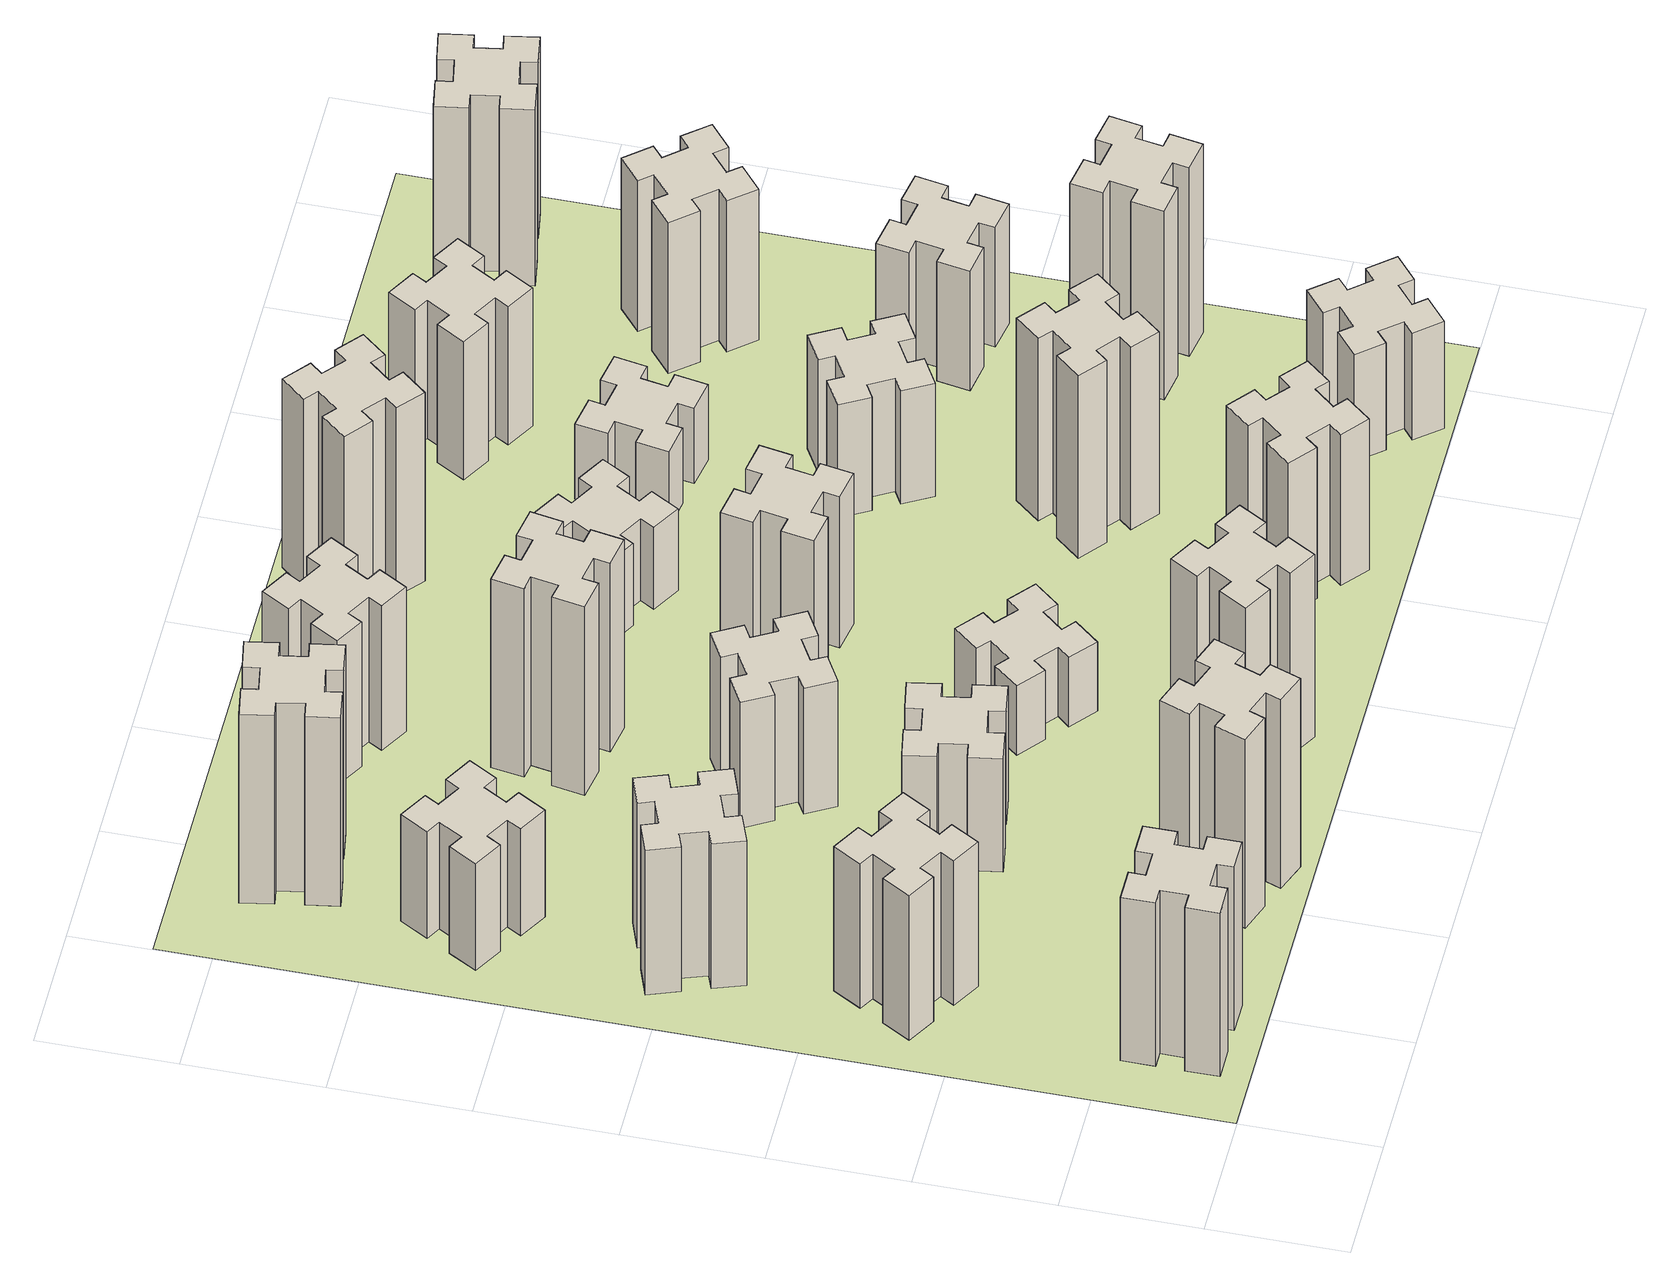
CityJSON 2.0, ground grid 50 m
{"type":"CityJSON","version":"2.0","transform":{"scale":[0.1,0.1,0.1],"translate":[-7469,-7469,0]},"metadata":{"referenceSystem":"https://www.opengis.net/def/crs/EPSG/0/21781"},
"CityObjects":{
"building1":{"type":"Building","attributes":{"class":"1000","function":"1000","usage":"1000","yearOfConstruction":2016,"roofType":"1000","measuredHeight":78,"storeysAboveGround":30,"storeysBelowGround":0},"geometry":[{"type":"Solid","lod":"1","boundaries":[[[[0,1,2,3,4,5,6,7,8,9,10,11,12,13,14,15,16,17,18,19]],[[17,16,20,21]],[[16,15,22,20]],[[15,14,23,22]],[[14,13,24,23]],[[13,12,25,24]],[[12,11,26,25]],[[11,10,27,26]],[[10,9,28,27]],[[9,8,29,28]],[[8,7,30,29]],[[7,6,31,30]],[[6,5,32,31]],[[5,4,33,32]],[[4,3,34,33]],[[3,2,35,34]],[[2,1,36,35]],[[1,0,37,36]],[[0,19,38,37]],[[19,18,39,38]],[[18,17,21,39]],[[24,25,26,27,28,29,30,31,32,33,34,35,36,37,38,39,21,20,22,23]]]]}]},
"building2":{"type":"Building","attributes":{"class":"1000","function":"1000","usage":"1000","yearOfConstruction":2016,"roofType":"1000","measuredHeight":69,"storeysAboveGround":30,"storeysBelowGround":0},"geometry":[{"type":"Solid","lod":"1","boundaries":[[[[40,41,42,43,44,45,46,47,48,49,50,51,52,53,54,55,56,57,58,59]],[[57,56,60,61]],[[56,55,62,60]],[[55,54,63,62]],[[54,53,64,63]],[[53,52,65,64]],[[52,51,66,65]],[[51,50,67,66]],[[50,49,68,67]],[[49,48,69,68]],[[48,47,70,69]],[[47,46,71,70]],[[46,45,72,71]],[[45,44,73,72]],[[44,43,74,73]],[[43,42,75,74]],[[42,41,76,75]],[[41,40,77,76]],[[40,59,78,77]],[[59,58,79,78]],[[58,57,61,79]],[[64,65,66,67,68,69,70,71,72,73,74,75,76,77,78,79,61,60,62,63]]]]}]},
"building3":{"type":"Building","attributes":{"class":"1000","function":"1000","usage":"1000","yearOfConstruction":2016,"roofType":"1000","measuredHeight":69,"storeysAboveGround":30,"storeysBelowGround":0},"geometry":[{"type":"Solid","lod":"1","boundaries":[[[[80,81,82,83,84,85,86,87,88,89,90,91,92,93,94,95,96,97,98,99]],[[97,96,100,101]],[[96,95,102,100]],[[95,94,103,102]],[[94,93,104,103]],[[93,92,105,104]],[[92,91,106,105]],[[91,90,107,106]],[[90,89,108,107]],[[89,88,109,108]],[[88,87,110,109]],[[87,86,111,110]],[[86,85,112,111]],[[85,84,113,112]],[[84,83,114,113]],[[83,82,115,114]],[[82,81,116,115]],[[81,80,117,116]],[[80,99,118,117]],[[99,98,119,118]],[[98,97,101,119]],[[104,105,106,107,108,109,110,111,112,113,114,115,116,117,118,119,101,100,102,103]]]]}]},
"building4":{"type":"Building","attributes":{"class":"1000","function":"1000","usage":"1000","yearOfConstruction":2016,"roofType":"1000","measuredHeight":51,"storeysAboveGround":30,"storeysBelowGround":0},"geometry":[{"type":"Solid","lod":"1","boundaries":[[[[120,121,122,123,124,125,126,127,128,129,130,131,132,133,134,135,136,137,138,139]],[[137,136,140,141]],[[136,135,142,140]],[[135,134,143,142]],[[134,133,144,143]],[[133,132,145,144]],[[132,131,146,145]],[[131,130,147,146]],[[130,129,148,147]],[[129,128,149,148]],[[128,127,150,149]],[[127,126,151,150]],[[126,125,152,151]],[[125,124,153,152]],[[124,123,154,153]],[[123,122,155,154]],[[122,121,156,155]],[[121,120,157,156]],[[120,139,158,157]],[[139,138,159,158]],[[138,137,141,159]],[[144,145,146,147,148,149,150,151,152,153,154,155,156,157,158,159,141,140,142,143]]]]}]},
"building5":{"type":"Building","attributes":{"class":"1000","function":"1000","usage":"1000","yearOfConstruction":2016,"roofType":"1000","measuredHeight":90,"storeysAboveGround":30,"storeysBelowGround":0},"geometry":[{"type":"Solid","lod":"1","boundaries":[[[[160,161,162,163,164,165,166,167,168,169,170,171,172,173,174,175,176,177,178,179]],[[177,176,180,181]],[[176,175,182,180]],[[175,174,183,182]],[[174,173,184,183]],[[173,172,185,184]],[[172,171,186,185]],[[171,170,187,186]],[[170,169,188,187]],[[169,168,189,188]],[[168,167,190,189]],[[167,166,191,190]],[[166,165,192,191]],[[165,164,193,192]],[[164,163,194,193]],[[163,162,195,194]],[[162,161,196,195]],[[161,160,197,196]],[[160,179,198,197]],[[179,178,199,198]],[[178,177,181,199]],[[184,185,186,187,188,189,190,191,192,193,194,195,196,197,198,199,181,180,182,183]]]]}]},
"building6":{"type":"Building","attributes":{"class":"1000","function":"1000","usage":"1000","yearOfConstruction":2016,"roofType":"1000","measuredHeight":90,"storeysAboveGround":30,"storeysBelowGround":0},"geometry":[{"type":"Solid","lod":"1","boundaries":[[[[200,201,202,203,204,205,206,207,208,209,210,211,212,213,214,215,216,217,218,219]],[[217,216,220,221]],[[216,215,222,220]],[[215,214,223,222]],[[214,213,224,223]],[[213,212,225,224]],[[212,211,226,225]],[[211,210,227,226]],[[210,209,228,227]],[[209,208,229,228]],[[208,207,230,229]],[[207,206,231,230]],[[206,205,232,231]],[[205,204,233,232]],[[204,203,234,233]],[[203,202,235,234]],[[202,201,236,235]],[[201,200,237,236]],[[200,219,238,237]],[[219,218,239,238]],[[218,217,221,239]],[[224,225,226,227,228,229,230,231,232,233,234,235,236,237,238,239,221,220,222,223]]]]}]},
"building7":{"type":"Building","attributes":{"class":"1000","function":"1000","usage":"1000","yearOfConstruction":2016,"roofType":"1000","measuredHeight":54,"storeysAboveGround":30,"storeysBelowGround":0},"geometry":[{"type":"Solid","lod":"1","boundaries":[[[[240,241,242,243,244,245,246,247,248,249,250,251,252,253,254,255,256,257,258,259]],[[257,256,260,261]],[[256,255,262,260]],[[255,254,263,262]],[[254,253,264,263]],[[253,252,265,264]],[[252,251,266,265]],[[251,250,267,266]],[[250,249,268,267]],[[249,248,269,268]],[[248,247,270,269]],[[247,246,271,270]],[[246,245,272,271]],[[245,244,273,272]],[[244,243,274,273]],[[243,242,275,274]],[[242,241,276,275]],[[241,240,277,276]],[[240,259,278,277]],[[259,258,279,278]],[[258,257,261,279]],[[264,265,266,267,268,269,270,271,272,273,274,275,276,277,278,279,261,260,262,263]]]]}]},
"building8":{"type":"Building","attributes":{"class":"1000","function":"1000","usage":"1000","yearOfConstruction":2016,"roofType":"1000","measuredHeight":60,"storeysAboveGround":30,"storeysBelowGround":0},"geometry":[{"type":"Solid","lod":"1","boundaries":[[[[280,281,282,283,284,285,286,287,288,289,290,291,292,293,294,295,296,297,298,299]],[[297,296,300,301]],[[296,295,302,300]],[[295,294,303,302]],[[294,293,304,303]],[[293,292,305,304]],[[292,291,306,305]],[[291,290,307,306]],[[290,289,308,307]],[[289,288,309,308]],[[288,287,310,309]],[[287,286,311,310]],[[286,285,312,311]],[[285,284,313,312]],[[284,283,314,313]],[[283,282,315,314]],[[282,281,316,315]],[[281,280,317,316]],[[280,299,318,317]],[[299,298,319,318]],[[298,297,301,319]],[[304,305,306,307,308,309,310,311,312,313,314,315,316,317,318,319,301,300,302,303]]]]}]},
"building9":{"type":"Building","attributes":{"class":"1000","function":"1000","usage":"1000","yearOfConstruction":2016,"roofType":"1000","measuredHeight":87,"storeysAboveGround":30,"storeysBelowGround":0},"geometry":[{"type":"Solid","lod":"1","boundaries":[[[[320,321,322,323,324,325,326,327,328,329,330,331,332,333,334,335,336,337,338,339]],[[337,336,340,341]],[[336,335,342,340]],[[335,334,343,342]],[[334,333,344,343]],[[333,332,345,344]],[[332,331,346,345]],[[331,330,347,346]],[[330,329,348,347]],[[329,328,349,348]],[[328,327,350,349]],[[327,326,351,350]],[[326,325,352,351]],[[325,324,353,352]],[[324,323,354,353]],[[323,322,355,354]],[[322,321,356,355]],[[321,320,357,356]],[[320,339,358,357]],[[339,338,359,358]],[[338,337,341,359]],[[344,345,346,347,348,349,350,351,352,353,354,355,356,357,358,359,341,340,342,343]]]]}]},
"building10":{"type":"Building","attributes":{"class":"1000","function":"1000","usage":"1000","yearOfConstruction":2016,"roofType":"1000","measuredHeight":90,"storeysAboveGround":30,"storeysBelowGround":0},"geometry":[{"type":"Solid","lod":"1","boundaries":[[[[360,361,362,363,364,365,366,367,368,369,370,371,372,373,374,375,376,377,378,379]],[[377,376,380,381]],[[376,375,382,380]],[[375,374,383,382]],[[374,373,384,383]],[[373,372,385,384]],[[372,371,386,385]],[[371,370,387,386]],[[370,369,388,387]],[[369,368,389,388]],[[368,367,390,389]],[[367,366,391,390]],[[366,365,392,391]],[[365,364,393,392]],[[364,363,394,393]],[[363,362,395,394]],[[362,361,396,395]],[[361,360,397,396]],[[360,379,398,397]],[[379,378,399,398]],[[378,377,381,399]],[[384,385,386,387,388,389,390,391,392,393,394,395,396,397,398,399,381,380,382,383]]]]}]},
"building11":{"type":"Building","attributes":{"class":"1000","function":"1000","usage":"1000","yearOfConstruction":2016,"roofType":"1000","measuredHeight":33,"storeysAboveGround":30,"storeysBelowGround":0},"geometry":[{"type":"Solid","lod":"1","boundaries":[[[[400,401,402,403,404,405,406,407,408,409,410,411,412,413,414,415,416,417,418,419]],[[417,416,420,421]],[[416,415,422,420]],[[415,414,423,422]],[[414,413,424,423]],[[413,412,425,424]],[[412,411,426,425]],[[411,410,427,426]],[[410,409,428,427]],[[409,408,429,428]],[[408,407,430,429]],[[407,406,431,430]],[[406,405,432,431]],[[405,404,433,432]],[[404,403,434,433]],[[403,402,435,434]],[[402,401,436,435]],[[401,400,437,436]],[[400,419,438,437]],[[419,418,439,438]],[[418,417,421,439]],[[424,425,426,427,428,429,430,431,432,433,434,435,436,437,438,439,421,420,422,423]]]]}]},
"building12":{"type":"Building","attributes":{"class":"1000","function":"1000","usage":"1000","yearOfConstruction":2016,"roofType":"1000","measuredHeight":69,"storeysAboveGround":30,"storeysBelowGround":0},"geometry":[{"type":"Solid","lod":"1","boundaries":[[[[440,441,442,443,444,445,446,447,448,449,450,451,452,453,454,455,456,457,458,459]],[[457,456,460,461]],[[456,455,462,460]],[[455,454,463,462]],[[454,453,464,463]],[[453,452,465,464]],[[452,451,466,465]],[[451,450,467,466]],[[450,449,468,467]],[[449,448,469,468]],[[448,447,470,469]],[[447,446,471,470]],[[446,445,472,471]],[[445,444,473,472]],[[444,443,474,473]],[[443,442,475,474]],[[442,441,476,475]],[[441,440,477,476]],[[440,459,478,477]],[[459,458,479,478]],[[458,457,461,479]],[[464,465,466,467,468,469,470,471,472,473,474,475,476,477,478,479,461,460,462,463]]]]}]},
"building13":{"type":"Building","attributes":{"class":"1000","function":"1000","usage":"1000","yearOfConstruction":2016,"roofType":"1000","measuredHeight":72,"storeysAboveGround":30,"storeysBelowGround":0},"geometry":[{"type":"Solid","lod":"1","boundaries":[[[[480,481,482,483,484,485,486,487,488,489,490,491,492,493,494,495,496,497,498,499]],[[497,496,500,501]],[[496,495,502,500]],[[495,494,503,502]],[[494,493,504,503]],[[493,492,505,504]],[[492,491,506,505]],[[491,490,507,506]],[[490,489,508,507]],[[489,488,509,508]],[[488,487,510,509]],[[487,486,511,510]],[[486,485,512,511]],[[485,484,513,512]],[[484,483,514,513]],[[483,482,515,514]],[[482,481,516,515]],[[481,480,517,516]],[[480,499,518,517]],[[499,498,519,518]],[[498,497,501,519]],[[504,505,506,507,508,509,510,511,512,513,514,515,516,517,518,519,501,500,502,503]]]]}]},
"building14":{"type":"Building","attributes":{"class":"1000","function":"1000","usage":"1000","yearOfConstruction":2016,"roofType":"1000","measuredHeight":72,"storeysAboveGround":30,"storeysBelowGround":0},"geometry":[{"type":"Solid","lod":"1","boundaries":[[[[520,521,522,523,524,525,526,527,528,529,530,531,532,533,534,535,536,537,538,539]],[[537,536,540,541]],[[536,535,542,540]],[[535,534,543,542]],[[534,533,544,543]],[[533,532,545,544]],[[532,531,546,545]],[[531,530,547,546]],[[530,529,548,547]],[[529,528,549,548]],[[528,527,550,549]],[[527,526,551,550]],[[526,525,552,551]],[[525,524,553,552]],[[524,523,554,553]],[[523,522,555,554]],[[522,521,556,555]],[[521,520,557,556]],[[520,539,558,557]],[[539,538,559,558]],[[538,537,541,559]],[[544,545,546,547,548,549,550,551,552,553,554,555,556,557,558,559,541,540,542,543]]]]}]},
"building15":{"type":"Building","attributes":{"class":"1000","function":"1000","usage":"1000","yearOfConstruction":2016,"roofType":"1000","measuredHeight":39,"storeysAboveGround":30,"storeysBelowGround":0},"geometry":[{"type":"Solid","lod":"1","boundaries":[[[[560,561,562,563,564,565,566,567,568,569,570,571,572,573,574,575,576,577,578,579]],[[577,576,580,581]],[[576,575,582,580]],[[575,574,583,582]],[[574,573,584,583]],[[573,572,585,584]],[[572,571,586,585]],[[571,570,587,586]],[[570,569,588,587]],[[569,568,589,588]],[[568,567,590,589]],[[567,566,591,590]],[[566,565,592,591]],[[565,564,593,592]],[[564,563,594,593]],[[563,562,595,594]],[[562,561,596,595]],[[561,560,597,596]],[[560,579,598,597]],[[579,578,599,598]],[[578,577,581,599]],[[584,585,586,587,588,589,590,591,592,593,594,595,596,597,598,599,581,580,582,583]]]]}]},
"building16":{"type":"Building","attributes":{"class":"1000","function":"1000","usage":"1000","yearOfConstruction":2016,"roofType":"1000","measuredHeight":90,"storeysAboveGround":30,"storeysBelowGround":0},"geometry":[{"type":"Solid","lod":"1","boundaries":[[[[600,601,602,603,604,605,606,607,608,609,610,611,612,613,614,615,616,617,618,619]],[[617,616,620,621]],[[616,615,622,620]],[[615,614,623,622]],[[614,613,624,623]],[[613,612,625,624]],[[612,611,626,625]],[[611,610,627,626]],[[610,609,628,627]],[[609,608,629,628]],[[608,607,630,629]],[[607,606,631,630]],[[606,605,632,631]],[[605,604,633,632]],[[604,603,634,633]],[[603,602,635,634]],[[602,601,636,635]],[[601,600,637,636]],[[600,619,638,637]],[[619,618,639,638]],[[618,617,621,639]],[[624,625,626,627,628,629,630,631,632,633,634,635,636,637,638,639,621,620,622,623]]]]}]},
"building17":{"type":"Building","attributes":{"class":"1000","function":"1000","usage":"1000","yearOfConstruction":2016,"roofType":"1000","measuredHeight":87,"storeysAboveGround":30,"storeysBelowGround":0},"geometry":[{"type":"Solid","lod":"1","boundaries":[[[[640,641,642,643,644,645,646,647,648,649,650,651,652,653,654,655,656,657,658,659]],[[657,656,660,661]],[[656,655,662,660]],[[655,654,663,662]],[[654,653,664,663]],[[653,652,665,664]],[[652,651,666,665]],[[651,650,667,666]],[[650,649,668,667]],[[649,648,669,668]],[[648,647,670,669]],[[647,646,671,670]],[[646,645,672,671]],[[645,644,673,672]],[[644,643,674,673]],[[643,642,675,674]],[[642,641,676,675]],[[641,640,677,676]],[[640,659,678,677]],[[659,658,679,678]],[[658,657,661,679]],[[664,665,666,667,668,669,670,671,672,673,674,675,676,677,678,679,661,660,662,663]]]]}]},
"building18":{"type":"Building","attributes":{"class":"1000","function":"1000","usage":"1000","yearOfConstruction":2016,"roofType":"1000","measuredHeight":54,"storeysAboveGround":30,"storeysBelowGround":0},"geometry":[{"type":"Solid","lod":"1","boundaries":[[[[680,681,682,683,684,685,686,687,688,689,690,691,692,693,694,695,696,697,698,699]],[[697,696,700,701]],[[696,695,702,700]],[[695,694,703,702]],[[694,693,704,703]],[[693,692,705,704]],[[692,691,706,705]],[[691,690,707,706]],[[690,689,708,707]],[[689,688,709,708]],[[688,687,710,709]],[[687,686,711,710]],[[686,685,712,711]],[[685,684,713,712]],[[684,683,714,713]],[[683,682,715,714]],[[682,681,716,715]],[[681,680,717,716]],[[680,699,718,717]],[[699,698,719,718]],[[698,697,701,719]],[[704,705,706,707,708,709,710,711,712,713,714,715,716,717,718,719,701,700,702,703]]]]}]},
"building19":{"type":"Building","attributes":{"class":"1000","function":"1000","usage":"1000","yearOfConstruction":2016,"roofType":"1000","measuredHeight":36,"storeysAboveGround":30,"storeysBelowGround":0},"geometry":[{"type":"Solid","lod":"1","boundaries":[[[[720,721,722,723,724,725,726,727,728,729,730,731,732,733,734,735,736,737,738,739]],[[737,736,740,741]],[[736,735,742,740]],[[735,734,743,742]],[[734,733,744,743]],[[733,732,745,744]],[[732,731,746,745]],[[731,730,747,746]],[[730,729,748,747]],[[729,728,749,748]],[[728,727,750,749]],[[727,726,751,750]],[[726,725,752,751]],[[725,724,753,752]],[[724,723,754,753]],[[723,722,755,754]],[[722,721,756,755]],[[721,720,757,756]],[[720,739,758,757]],[[739,738,759,758]],[[738,737,741,759]],[[744,745,746,747,748,749,750,751,752,753,754,755,756,757,758,759,741,740,742,743]]]]}]},
"building20":{"type":"Building","attributes":{"class":"1000","function":"1000","usage":"1000","yearOfConstruction":2016,"roofType":"1000","measuredHeight":51,"storeysAboveGround":30,"storeysBelowGround":0},"geometry":[{"type":"Solid","lod":"1","boundaries":[[[[760,761,762,763,764,765,766,767,768,769,770,771,772,773,774,775,776,777,778,779]],[[777,776,780,781]],[[776,775,782,780]],[[775,774,783,782]],[[774,773,784,783]],[[773,772,785,784]],[[772,771,786,785]],[[771,770,787,786]],[[770,769,788,787]],[[769,768,789,788]],[[768,767,790,789]],[[767,766,791,790]],[[766,765,792,791]],[[765,764,793,792]],[[764,763,794,793]],[[763,762,795,794]],[[762,761,796,795]],[[761,760,797,796]],[[760,779,798,797]],[[779,778,799,798]],[[778,777,781,799]],[[784,785,786,787,788,789,790,791,792,793,794,795,796,797,798,799,781,780,782,783]]]]}]},
"building21":{"type":"Building","attributes":{"class":"1000","function":"1000","usage":"1000","yearOfConstruction":2016,"roofType":"1000","measuredHeight":66,"storeysAboveGround":30,"storeysBelowGround":0},"geometry":[{"type":"Solid","lod":"1","boundaries":[[[[800,801,802,803,804,805,806,807,808,809,810,811,812,813,814,815,816,817,818,819]],[[817,816,820,821]],[[816,815,822,820]],[[815,814,823,822]],[[814,813,824,823]],[[813,812,825,824]],[[812,811,826,825]],[[811,810,827,826]],[[810,809,828,827]],[[809,808,829,828]],[[808,807,830,829]],[[807,806,831,830]],[[806,805,832,831]],[[805,804,833,832]],[[804,803,834,833]],[[803,802,835,834]],[[802,801,836,835]],[[801,800,837,836]],[[800,819,838,837]],[[819,818,839,838]],[[818,817,821,839]],[[824,825,826,827,828,829,830,831,832,833,834,835,836,837,838,839,821,820,822,823]]]]}]},
"building22":{"type":"Building","attributes":{"class":"1000","function":"1000","usage":"1000","yearOfConstruction":2016,"roofType":"1000","measuredHeight":90,"storeysAboveGround":30,"storeysBelowGround":0},"geometry":[{"type":"Solid","lod":"1","boundaries":[[[[840,841,842,843,844,845,846,847,848,849,850,851,852,853,854,855,856,857,858,859]],[[857,856,860,861]],[[856,855,862,860]],[[855,854,863,862]],[[854,853,864,863]],[[853,852,865,864]],[[852,851,866,865]],[[851,850,867,866]],[[850,849,868,867]],[[849,848,869,868]],[[848,847,870,869]],[[847,846,871,870]],[[846,845,872,871]],[[845,844,873,872]],[[844,843,874,873]],[[843,842,875,874]],[[842,841,876,875]],[[841,840,877,876]],[[840,859,878,877]],[[859,858,879,878]],[[858,857,861,879]],[[864,865,866,867,868,869,870,871,872,873,874,875,876,877,878,879,861,860,862,863]]]]}]},
"building23":{"type":"Building","attributes":{"class":"1000","function":"1000","usage":"1000","yearOfConstruction":2016,"roofType":"1000","measuredHeight":57,"storeysAboveGround":30,"storeysBelowGround":0},"geometry":[{"type":"Solid","lod":"1","boundaries":[[[[880,881,882,883,884,885,886,887,888,889,890,891,892,893,894,895,896,897,898,899]],[[897,896,900,901]],[[896,895,902,900]],[[895,894,903,902]],[[894,893,904,903]],[[893,892,905,904]],[[892,891,906,905]],[[891,890,907,906]],[[890,889,908,907]],[[889,888,909,908]],[[888,887,910,909]],[[887,886,911,910]],[[886,885,912,911]],[[885,884,913,912]],[[884,883,914,913]],[[883,882,915,914]],[[882,881,916,915]],[[881,880,917,916]],[[880,899,918,917]],[[899,898,919,918]],[[898,897,901,919]],[[904,905,906,907,908,909,910,911,912,913,914,915,916,917,918,919,901,900,902,903]]]]}]},
"building24":{"type":"Building","attributes":{"class":"1000","function":"1000","usage":"1000","yearOfConstruction":2016,"roofType":"1000","measuredHeight":72,"storeysAboveGround":30,"storeysBelowGround":0},"geometry":[{"type":"Solid","lod":"1","boundaries":[[[[920,921,922,923,924,925,926,927,928,929,930,931,932,933,934,935,936,937,938,939]],[[937,936,940,941]],[[936,935,942,940]],[[935,934,943,942]],[[934,933,944,943]],[[933,932,945,944]],[[932,931,946,945]],[[931,930,947,946]],[[930,929,948,947]],[[929,928,949,948]],[[928,927,950,949]],[[927,926,951,950]],[[926,925,952,951]],[[925,924,953,952]],[[924,923,954,953]],[[923,922,955,954]],[[922,921,956,955]],[[921,920,957,956]],[[920,939,958,957]],[[939,938,959,958]],[[938,937,941,959]],[[944,945,946,947,948,949,950,951,952,953,954,955,956,957,958,959,941,940,942,943]]]]}]},
"building25":{"type":"Building","attributes":{"class":"1000","function":"1000","usage":"1000","yearOfConstruction":2016,"roofType":"1000","measuredHeight":84,"storeysAboveGround":30,"storeysBelowGround":0},"geometry":[{"type":"Solid","lod":"1","boundaries":[[[[960,961,962,963,964,965,966,967,968,969,970,971,972,973,974,975,976,977,978,979]],[[977,976,980,981]],[[976,975,982,980]],[[975,974,983,982]],[[974,973,984,983]],[[973,972,985,984]],[[972,971,986,985]],[[971,970,987,986]],[[970,969,988,987]],[[969,968,989,988]],[[968,967,990,989]],[[967,966,991,990]],[[966,965,992,991]],[[965,964,993,992]],[[964,963,994,993]],[[963,962,995,994]],[[962,961,996,995]],[[961,960,997,996]],[[960,979,998,997]],[[979,978,999,998]],[[978,977,981,999]],[[984,985,986,987,988,989,990,991,992,993,994,995,996,997,998,999,981,980,982,983]]]]}]},
"landuse1":{"type":"LandUse","attributes":{"name":"plot1","function":"1010"},"geometry":[{"type":"MultiSurface","lod":"1","boundaries":[[[1000,1001,1002,1003]]]}]}
},
"vertices":[
[265,325,0],[265,225,0],[205,225,0],[205,105,0],[325,105,0],[325,165,0],[425,165,0],[425,105,0],[545,105,0],[545,225,0],[485,225,0],[485,325,0],[545,325,0],[545,445,0],[425,445,0],[425,385,0],[325,385,0],[325,445,0],[205,445,0],[205,325,0],[325,385,780],[325,445,780],[425,385,780],[425,445,780],[545,445,780],[545,325,780],[485,325,780],[485,225,780],[545,225,780],[545,105,780],[425,105,780],[425,165,780],[325,165,780],[325,105,780],[205,105,780],[205,225,780],[265,225,780],[265,325,780],[205,325,780],[205,445,780],
[305,1314,0],[255,1227,0],[203,1257,0],[143,1153,0],[247,1093,0],[277,1145,0],[364,1095,0],[334,1043,0],[438,983,0],[498,1087,0],[446,1117,0],[496,1204,0],[548,1174,0],[608,1278,0],[504,1338,0],[474,1286,0],[387,1336,0],[417,1388,0],[313,1448,0],[253,1344,0],[387,1336,690],[417,1388,690],[474,1286,690],[504,1338,690],[608,1278,690],[548,1174,690],[496,1204,690],[446,1117,690],[498,1087,690],[438,983,690],[334,1043,690],[364,1095,690],[277,1145,690],[247,1093,690],[143,1153,690],[203,1257,690],[255,1227,690],[305,1314,690],[253,1344,690],[313,1448,690],
[366,1835,0],[460,1869,0],[480,1813,0],[593,1854,0],[552,1967,0],[496,1946,0],[462,2040,0],[518,2060,0],[477,2173,0],[364,2132,0],[385,2076,0],[291,2042,0],[270,2098,0],[157,2057,0],[199,1944,0],[255,1965,0],[289,1871,0],[233,1850,0],[274,1737,0],[387,1779,0],[289,1871,690],[233,1850,690],[255,1965,690],[199,1944,690],[157,2057,690],[270,2098,690],[291,2042,690],[385,2076,690],[364,2132,690],[477,2173,690],[518,2060,690],[462,2040,690],[496,1946,690],[552,1967,690],[593,1854,690],[480,1813,690],[460,1869,690],[366,1835,690],[387,1779,690],[274,1737,690],
[446,2597,0],[496,2684,0],[548,2654,0],[608,2758,0],[504,2818,0],[474,2766,0],[387,2816,0],[417,2868,0],[313,2928,0],[253,2824,0],[305,2794,0],[255,2707,0],[203,2737,0],[143,2633,0],[247,2573,0],[277,2625,0],[364,2575,0],[334,2523,0],[438,2463,0],[498,2567,0],[364,2575,510],[334,2523,510],[277,2625,510],[247,2573,510],[143,2633,510],[203,2737,510],[255,2707,510],[305,2794,510],[253,2824,510],[313,2928,510],[417,2868,510],[387,2816,510],[474,2766,510],[504,2818,510],[608,2758,510],[548,2654,510],[496,2684,510],[446,2597,510],[498,2567,510],[438,2463,510],
[1029,360,0],[995,266,0],[939,287,0],[897,174,0],[1010,133,0],[1031,189,0],[1125,155,0],[1104,99,0],[1217,57,0],[1258,170,0],[1202,191,0],[1236,285,0],[1292,264,0],[1333,377,0],[1220,418,0],[1200,362,0],[1106,396,0],[1127,452,0],[1014,493,0],[973,380,0],[1106,396,900],[1127,452,900],[1200,362,900],[1220,418,900],[1333,377,900],[1292,264,900],[1236,285,900],[1202,191,900],[1258,170,900],[1217,57,900],[1104,99,900],[1125,155,900],[1031,189,900],[1010,133,900],[897,174,900],[939,287,900],[995,266,900],[1029,360,900],[973,380,900],[1014,493,900],
[592,3305,0],[575,3404,0],[634,3414,0],[613,3532,0],[495,3511,0],[505,3452,0],[407,3435,0],[397,3494,0],[278,3473,0],[299,3355,0],[358,3365,0],[376,3267,0],[317,3257,0],[337,3138,0],[456,3159,0],[445,3218,0],[544,3236,0],[554,3177,0],[672,3197,0],[651,3316,0],[544,3236,900],[554,3177,900],[445,3218,900],[456,3159,900],[337,3138,900],[317,3257,900],[376,3267,900],[358,3365,900],[299,3355,900],[278,3473,900],[397,3494,900],[407,3435,900],[505,3452,900],[495,3511,900],[613,3532,900],[634,3414,900],[575,3404,900],[592,3305,900],[651,3316,900],[672,3197,900],
[1232,1185,0],[1215,1284,0],[1274,1294,0],[1253,1412,0],[1135,1391,0],[1145,1332,0],[1047,1315,0],[1037,1374,0],[918,1353,0],[939,1235,0],[998,1245,0],[1016,1147,0],[957,1137,0],[977,1018,0],[1096,1039,0],[1085,1098,0],[1184,1116,0],[1194,1057,0],[1312,1077,0],[1291,1196,0],[1184,1116,540],[1194,1057,540],[1085,1098,540],[1096,1039,540],[977,1018,540],[957,1137,540],[1016,1147,540],[998,1245,540],[939,1235,540],[918,1353,540],[1037,1374,540],[1047,1315,540],[1145,1332,540],[1135,1391,540],[1253,1412,540],[1274,1294,540],[1215,1284,540],[1232,1185,540],[1291,1196,540],[1312,1077,540],
[1095,1844,0],[1145,1757,0],[1093,1727,0],[1153,1623,0],[1257,1683,0],[1227,1735,0],[1314,1785,0],[1344,1733,0],[1448,1793,0],[1388,1897,0],[1336,1867,0],[1286,1954,0],[1338,1984,0],[1278,2088,0],[1174,2028,0],[1204,1976,0],[1117,1926,0],[1087,1978,0],[983,1918,0],[1043,1814,0],[1117,1926,600],[1087,1978,600],[1204,1976,600],[1174,2028,600],[1278,2088,600],[1338,1984,600],[1286,1954,600],[1336,1867,600],[1388,1897,600],[1448,1793,600],[1344,1733,600],[1314,1785,600],[1227,1735,600],[1257,1683,600],[1153,1623,600],[1093,1727,600],[1145,1757,600],[1095,1844,600],[1043,1814,600],[983,1918,600],
[1657,305,0],[1744,255,0],[1714,203,0],[1818,143,0],[1878,247,0],[1826,277,0],[1876,364,0],[1928,334,0],[1988,438,0],[1884,498,0],[1854,446,0],[1767,496,0],[1797,548,0],[1693,608,0],[1633,504,0],[1685,474,0],[1635,387,0],[1583,417,0],[1523,313,0],[1627,253,0],[1635,387,870],[1583,417,870],[1685,474,870],[1633,504,870],[1693,608,870],[1797,548,870],[1767,496,870],[1854,446,870],[1884,498,870],[1988,438,870],[1928,334,870],[1876,364,870],[1826,277,870],[1878,247,870],[1818,143,870],[1714,203,870],[1744,255,870],[1657,305,870],[1627,253,870],[1523,313,870],
[1315,2527,0],[1332,2625,0],[1391,2615,0],[1412,2733,0],[1294,2754,0],[1284,2695,0],[1185,2712,0],[1196,2771,0],[1077,2792,0],[1057,2674,0],[1116,2664,0],[1098,2565,0],[1039,2576,0],[1018,2457,0],[1137,2437,0],[1147,2496,0],[1245,2478,0],[1235,2419,0],[1353,2398,0],[1374,2517,0],[1245,2478,900],[1235,2419,900],[1147,2496,900],[1137,2437,900],[1018,2457,900],[1039,2576,900],[1098,2565,900],[1116,2664,900],[1057,2674,900],[1077,2792,900],[1196,2771,900],[1185,2712,900],[1284,2695,900],[1294,2754,900],[1412,2733,900],[1391,2615,900],[1332,2625,900],[1315,2527,900],[1374,2517,900],[1353,2398,900],
[1703,1224,0],[1639,1148,0],[1593,1186,0],[1516,1094,0],[1608,1017,0],[1646,1063,0],[1723,999,0],[1684,953,0],[1776,876,0],[1853,968,0],[1807,1006,0],[1872,1083,0],[1918,1044,0],[1995,1136,0],[1903,1213,0],[1864,1167,0],[1788,1232,0],[1826,1278,0],[1734,1355,0],[1657,1263,0],[1788,1232,330],[1826,1278,330],[1864,1167,330],[1903,1213,330],[1995,1136,330],[1918,1044,330],[1872,1083,330],[1807,1006,330],[1853,968,330],[1776,876,330],[1684,953,330],[1723,999,330],[1646,1063,330],[1608,1017,330],[1516,1094,330],[1593,1186,330],[1639,1148,330],[1703,1224,330],[1657,1263,330],[1734,1355,330],
[1186,3237,0],[1236,3324,0],[1288,3294,0],[1348,3398,0],[1244,3458,0],[1214,3406,0],[1127,3456,0],[1157,3508,0],[1053,3568,0],[993,3464,0],[1045,3434,0],[995,3347,0],[943,3377,0],[883,3273,0],[987,3213,0],[1017,3265,0],[1104,3215,0],[1074,3163,0],[1178,3103,0],[1238,3207,0],[1104,3215,690],[1074,3163,690],[1017,3265,690],[987,3213,690],[883,3273,690],[943,3377,690],[995,3347,690],[1045,3434,690],[993,3464,690],[1053,3568,690],[1157,3508,690],[1127,3456,690],[1214,3406,690],[1244,3458,690],[1348,3398,690],[1288,3294,690],[1236,3324,690],[1186,3237,690],[1238,3207,690],[1178,3103,690],
[1924,2055,0],[1825,2072,0],[1836,2131,0],[1717,2152,0],[1697,2034,0],[1756,2024,0],[1738,1925,0],[1679,1936,0],[1658,1817,0],[1777,1797,0],[1787,1856,0],[1885,1838,0],[1875,1779,0],[1993,1758,0],[2014,1877,0],[1955,1887,0],[1972,1985,0],[2031,1975,0],[2052,2093,0],[1934,2114,0],[1972,1985,720],[2031,1975,720],[1955,1887,720],[2014,1877,720],[1993,1758,720],[1875,1779,720],[1885,1838,720],[1787,1856,720],[1777,1797,720],[1658,1817,720],[1679,1936,720],[1738,1925,720],[1756,2024,720],[1697,2034,720],[1717,2152,720],[1836,2131,720],[1825,2072,720],[1924,2055,720],[1934,2114,720],[2052,2093,720],
[2486,323,0],[2563,259,0],[2524,213,0],[2616,136,0],[2693,228,0],[2647,266,0],[2712,343,0],[2758,304,0],[2835,396,0],[2743,473,0],[2704,427,0],[2628,492,0],[2666,538,0],[2574,615,0],[2497,523,0],[2543,484,0],[2479,408,0],[2433,446,0],[2356,354,0],[2448,277,0],[2479,408,720],[2433,446,720],[2543,484,720],[2497,523,720],[2574,615,720],[2666,538,720],[2628,492,720],[2704,427,720],[2743,473,720],[2835,396,720],[2758,304,720],[2712,343,720],[2647,266,720],[2693,228,720],[2616,136,720],[2524,213,720],[2563,259,720],[2486,323,720],[2448,277,720],[2356,354,720],
[2026,2497,0],[2076,2584,0],[2128,2554,0],[2188,2658,0],[2084,2718,0],[2054,2666,0],[1967,2716,0],[1997,2768,0],[1893,2828,0],[1833,2724,0],[1885,2694,0],[1835,2607,0],[1783,2637,0],[1723,2533,0],[1827,2473,0],[1857,2525,0],[1944,2475,0],[1914,2423,0],[2018,2363,0],[2078,2467,0],[1944,2475,390],[1914,2423,390],[1857,2525,390],[1827,2473,390],[1723,2533,390],[1783,2637,390],[1835,2607,390],[1885,2694,390],[1833,2724,390],[1893,2828,390],[1997,2768,390],[1967,2716,390],[2054,2666,390],[2084,2718,390],[2188,2658,390],[2128,2554,390],[2076,2584,390],[2026,2497,390],[2078,2467,390],[2018,2363,390],
[1964,3487,0],[1888,3552,0],[1926,3598,0],[1834,3675,0],[1757,3583,0],[1803,3544,0],[1739,3468,0],[1693,3506,0],[1616,3414,0],[1708,3337,0],[1746,3383,0],[1823,3319,0],[1784,3273,0],[1876,3196,0],[1953,3288,0],[1907,3326,0],[1972,3403,0],[2018,3364,0],[2095,3456,0],[2003,3533,0],[1972,3403,900],[2018,3364,900],[1907,3326,900],[1953,3288,900],[1876,3196,900],[1784,3273,900],[1823,3319,900],[1746,3383,900],[1708,3337,900],[1616,3414,900],[1693,3506,900],[1739,3468,900],[1803,3544,900],[1757,3583,900],[1834,3675,900],[1926,3598,900],[1888,3552,900],[1964,3487,900],[2003,3533,900],[2095,3456,900],
[2804,1167,0],[2728,1232,0],[2766,1278,0],[2674,1355,0],[2597,1263,0],[2643,1224,0],[2579,1148,0],[2533,1186,0],[2456,1094,0],[2548,1017,0],[2586,1063,0],[2663,999,0],[2624,953,0],[2716,876,0],[2793,968,0],[2747,1006,0],[2812,1083,0],[2858,1044,0],[2935,1136,0],[2843,1213,0],[2812,1083,870],[2858,1044,870],[2747,1006,870],[2793,968,870],[2716,876,870],[2624,953,870],[2663,999,870],[2586,1063,870],[2548,1017,870],[2456,1094,870],[2533,1186,870],[2579,1148,870],[2643,1224,870],[2597,1263,870],[2674,1355,870],[2766,1278,870],[2728,1232,870],[2804,1167,870],[2843,1213,870],[2935,1136,870],
[2816,1867,0],[2766,1954,0],[2818,1984,0],[2758,2088,0],[2654,2028,0],[2684,1976,0],[2597,1926,0],[2567,1978,0],[2463,1918,0],[2523,1814,0],[2575,1844,0],[2625,1757,0],[2573,1727,0],[2633,1623,0],[2737,1683,0],[2707,1735,0],[2794,1785,0],[2824,1733,0],[2928,1793,0],[2868,1897,0],[2794,1785,540],[2824,1733,540],[2707,1735,540],[2737,1683,540],[2633,1623,540],[2573,1727,540],[2625,1757,540],[2575,1844,540],[2523,1814,540],[2463,1918,540],[2567,1978,540],[2597,1926,540],[2684,1976,540],[2654,2028,540],[2758,2088,540],[2818,1984,540],[2766,1954,540],[2816,1867,540],[2868,1897,540],[2928,1793,540],
[2564,2695,0],[2465,2712,0],[2476,2771,0],[2357,2792,0],[2337,2674,0],[2396,2664,0],[2378,2565,0],[2319,2576,0],[2298,2457,0],[2417,2437,0],[2427,2496,0],[2525,2478,0],[2515,2419,0],[2633,2398,0],[2654,2517,0],[2595,2527,0],[2612,2625,0],[2671,2615,0],[2692,2733,0],[2574,2754,0],[2612,2625,360],[2671,2615,360],[2595,2527,360],[2654,2517,360],[2633,2398,360],[2515,2419,360],[2525,2478,360],[2427,2496,360],[2417,2437,360],[2298,2457,360],[2319,2576,360],[2378,2565,360],[2396,2664,360],[2337,2674,360],[2357,2792,360],[2476,2771,360],[2465,2712,360],[2564,2695,360],[2574,2754,360],[2692,2733,360],
[3368,159,0],[3444,223,0],[3483,177,0],[3575,254,0],[3498,346,0],[3452,308,0],[3387,384,0],[3433,423,0],[3356,515,0],[3264,438,0],[3303,392,0],[3226,327,0],[3188,373,0],[3096,296,0],[3173,204,0],[3219,243,0],[3283,166,0],[3237,128,0],[3314,36,0],[3406,113,0],[3283,166,510],[3237,128,510],[3219,243,510],[3173,204,510],[3096,296,510],[3188,373,510],[3226,327,510],[3303,392,510],[3264,438,510],[3356,515,510],[3433,423,510],[3387,384,510],[3452,308,510],[3498,346,510],[3575,254,510],[3483,177,510],[3444,223,510],[3368,159,510],[3406,113,510],[3314,36,510],
[2694,3306,0],[2607,3356,0],[2637,3408,0],[2533,3468,0],[2473,3364,0],[2525,3334,0],[2475,3247,0],[2423,3277,0],[2363,3173,0],[2467,3113,0],[2497,3165,0],[2584,3115,0],[2554,3063,0],[2658,3003,0],[2718,3107,0],[2666,3137,0],[2716,3224,0],[2768,3194,0],[2828,3298,0],[2724,3358,0],[2716,3224,660],[2768,3194,660],[2666,3137,660],[2718,3107,660],[2658,3003,660],[2554,3063,660],[2584,3115,660],[2497,3165,660],[2467,3113,660],[2363,3173,660],[2423,3277,660],[2475,3247,660],[2525,3334,660],[2473,3364,660],[2533,3468,660],[2637,3408,660],[2607,3356,660],[2694,3306,660],[2724,3358,660],[2828,3298,660],
[3367,1016,0],[3465,998,0],[3455,939,0],[3573,918,0],[3594,1037,0],[3535,1047,0],[3552,1145,0],[3611,1135,0],[3632,1253,0],[3514,1274,0],[3504,1215,0],[3405,1232,0],[3416,1291,0],[3297,1312,0],[3277,1194,0],[3336,1184,0],[3318,1085,0],[3259,1096,0],[3238,977,0],[3357,957,0],[3318,1085,900],[3259,1096,900],[3336,1184,900],[3277,1194,900],[3297,1312,900],[3416,1291,900],[3405,1232,900],[3504,1215,900],[3514,1274,900],[3632,1253,900],[3611,1135,900],[3552,1145,900],[3535,1047,900],[3594,1037,900],[3573,918,900],[3455,939,900],[3465,998,900],[3367,1016,900],[3357,957,900],[3238,977,900],
[3267,1656,0],[3365,1638,0],[3355,1579,0],[3473,1558,0],[3494,1677,0],[3435,1687,0],[3452,1785,0],[3511,1775,0],[3532,1893,0],[3414,1914,0],[3404,1855,0],[3305,1872,0],[3316,1931,0],[3197,1952,0],[3177,1834,0],[3236,1824,0],[3218,1725,0],[3159,1736,0],[3138,1617,0],[3257,1597,0],[3218,1725,570],[3159,1736,570],[3236,1824,570],[3177,1834,570],[3197,1952,570],[3316,1931,570],[3305,1872,570],[3404,1855,570],[3414,1914,570],[3532,1893,570],[3511,1775,570],[3452,1785,570],[3435,1687,570],[3494,1677,570],[3473,1558,570],[3355,1579,570],[3365,1638,570],[3267,1656,570],[3257,1597,570],[3138,1617,570],
[3119,2563,0],[3183,2486,0],[3137,2448,0],[3214,2356,0],[3306,2433,0],[3268,2479,0],[3344,2543,0],[3383,2497,0],[3475,2574,0],[3398,2666,0],[3352,2628,0],[3287,2704,0],[3333,2743,0],[3256,2835,0],[3164,2758,0],[3203,2712,0],[3126,2647,0],[3088,2693,0],[2996,2616,0],[3073,2524,0],[3126,2647,720],[3088,2693,720],[3203,2712,720],[3164,2758,720],[3256,2835,720],[3333,2743,720],[3287,2704,720],[3352,2628,720],[3398,2666,720],[3475,2574,720],[3383,2497,720],[3344,2543,720],[3268,2479,720],[3306,2433,720],[3214,2356,720],[3137,2448,720],[3183,2486,720],[3119,2563,720],[3073,2524,720],[2996,2616,720],
[3552,3305,0],[3535,3404,0],[3594,3414,0],[3573,3532,0],[3455,3511,0],[3465,3452,0],[3367,3435,0],[3357,3494,0],[3238,3473,0],[3259,3355,0],[3318,3365,0],[3336,3267,0],[3277,3257,0],[3297,3138,0],[3416,3159,0],[3405,3218,0],[3504,3236,0],[3514,3177,0],[3632,3197,0],[3611,3316,0],[3504,3236,840],[3514,3177,840],[3405,3218,840],[3416,3159,840],[3297,3138,840],[3277,3257,840],[3336,3267,840],[3318,3365,840],[3259,3355,840],[3238,3473,840],[3357,3494,840],[3367,3435,840],[3465,3452,840],[3455,3511,840],[3573,3532,840],[3594,3414,840],[3535,3404,840],[3552,3305,840],[3611,3316,840],[3632,3197,840],
[5,3705,0],[3705,3705,0],[3705,5,0],[5,5,0]
]}
